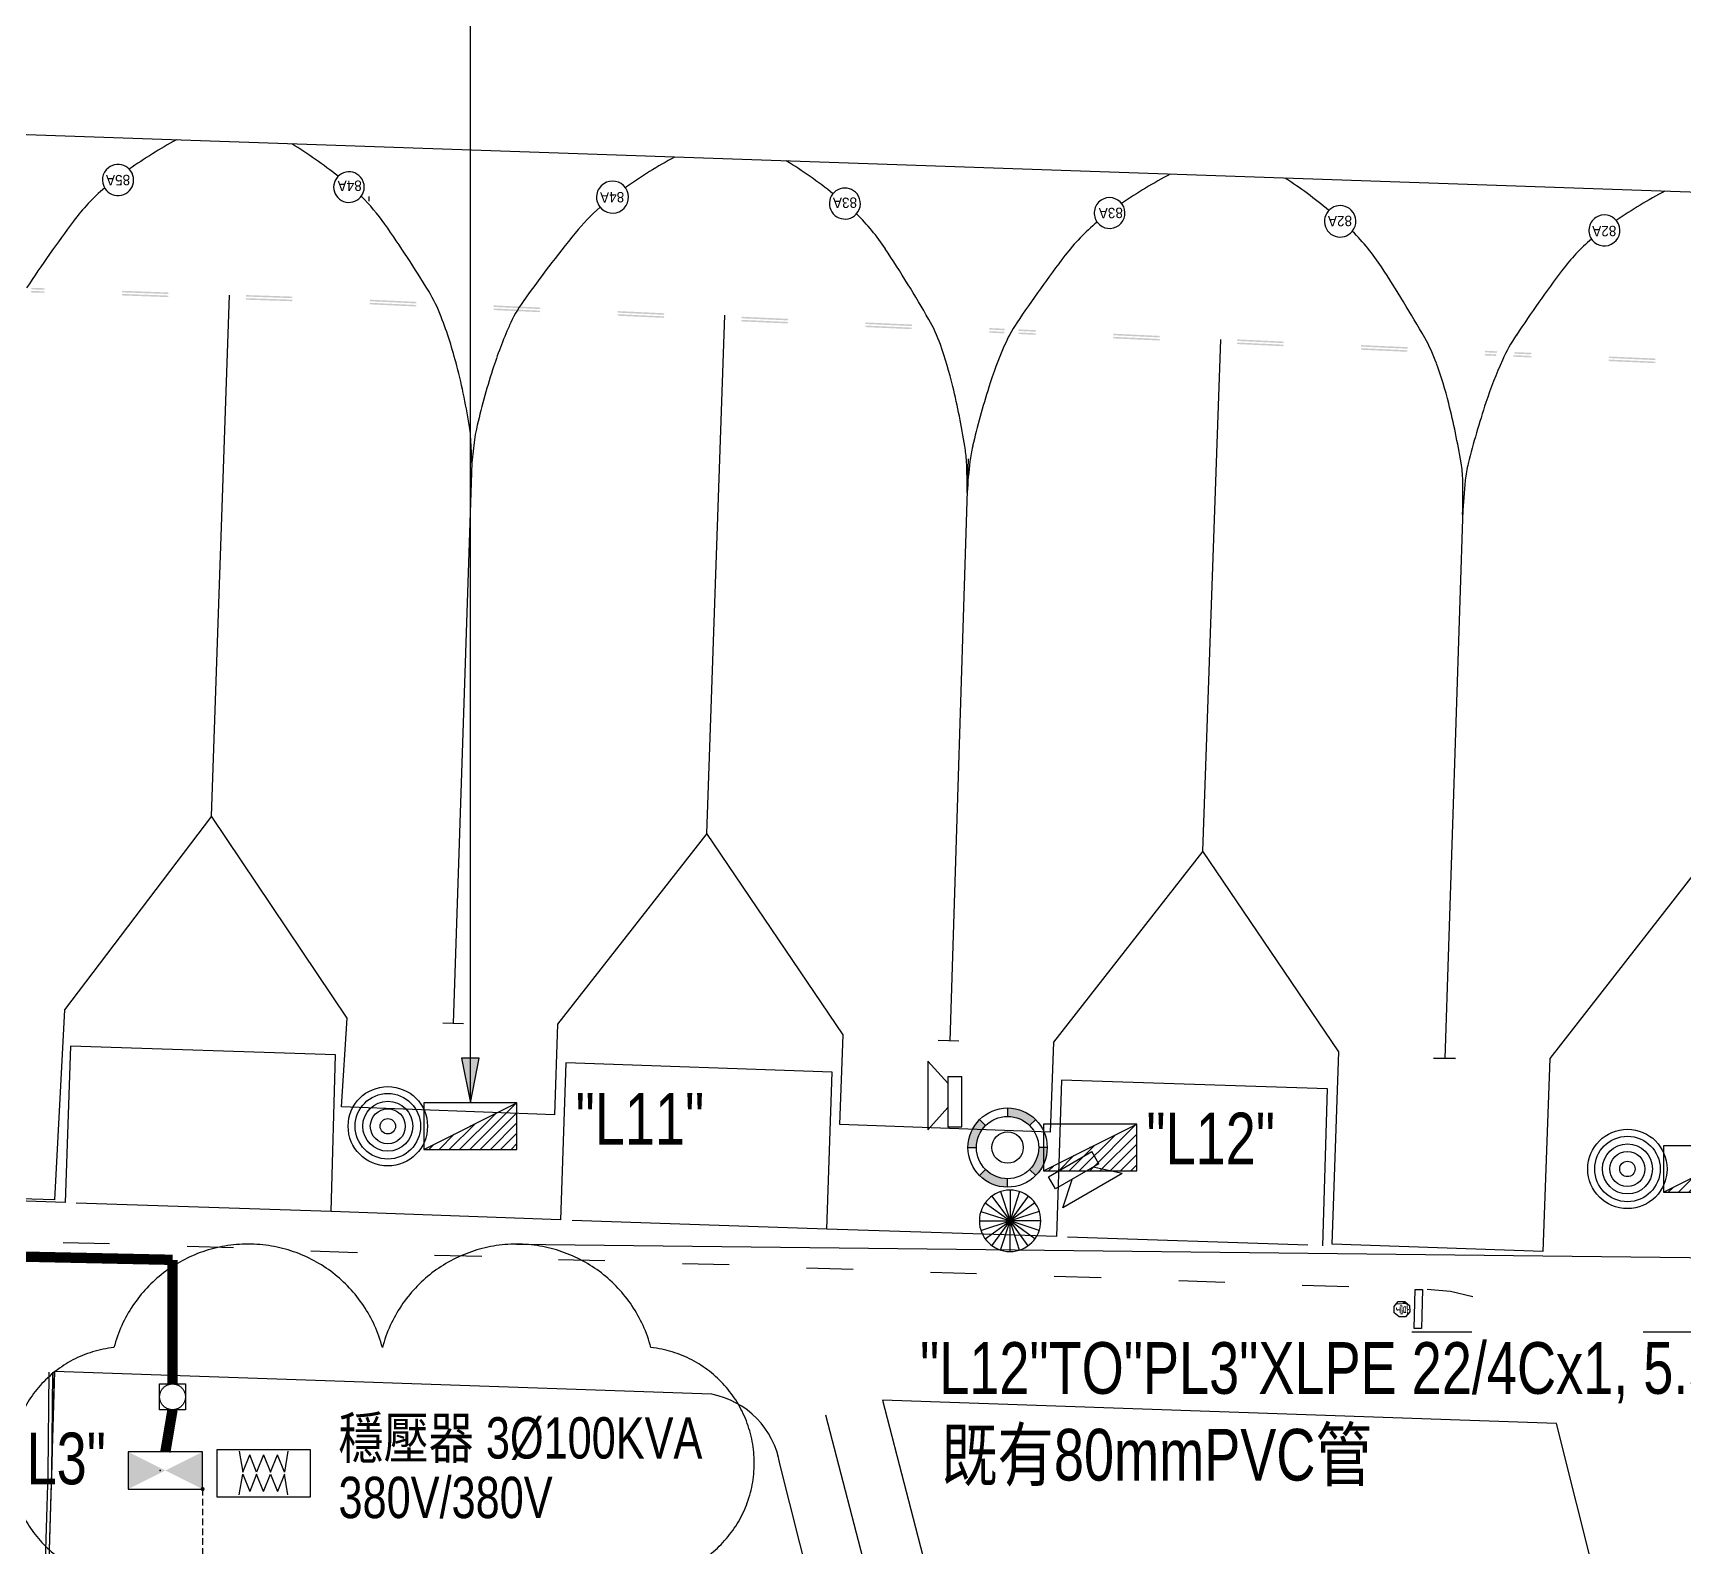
# Model space of a CAD drawing. Extents: x 71210 to 87171, y -11349 to 219.
# Drawn here: x 82214 to 83810, y -4755 to -3291 of the extents above; entities that cross this region are included whole.
import ezdxf

# ---------------------------------------------------------------- set-up
doc = ezdxf.new("R2010")
doc.units = 0
doc.linetypes.add('DASHED', pattern=[0.75, 0.5, -0.25])
doc.linetypes.add('HIDDEN', pattern=[9.525, 6.35, -3.175])
for name, color, linetype in [('L-燈具圖', 7, 'Continuous'), ('建築', 7, 'Continuous'), ('接地線', 3, 'HIDDEN'), ('文字', 6, 'Continuous'), ('既設手孔', 3, 'DASHED'), ('既設管線', 1, 'HIDDEN'), ('電氣設備', 161, 'Continuous')]:
    doc.layers.add(name, color=color, linetype=linetype)
doc.styles.add('AE', font='romans.shx', dxfattribs={"bigfont": 'chineset.shx'})
doc.styles.add('ChinaText', font='')
doc.styles.add('新細明體', font='')
doc.styles.get('ChinaText').set_extended_font_data('新細明體')
doc.styles.get('新細明體').set_extended_font_data('新細明體')

# ---------------------------------------------------------------- blocks, each defined once
blk = doc.blocks.new('GN02D2D')
at = {"color": 0, "linetype": 'ByBlock'}
for p, q in [((-300, 0), (300, 300)), ((-300, 300), (-300, 0)), ((300, 300), (-300, 300)), ((-70, 0), (161, 230)), ((-3, 0), (293, 297)), ((63, 0), (300, 237)), ((300, 0), (300, 300)), ((-136, 0), (28, 164)), ((129, 0), (300, 171)), ((-300, 0), (300, 0)), ((-269, 0), (-237, 31)), ((-202, 0), (-105, 98)), ((195, 0), (300, 105)), ((262, 0), (300, 38))]:
    blk.add_line(p, q, dxfattribs=at)
blk.add_point((0, 150), dxfattribs=at)
at = {"color": 0, "linetype": 'ByBlock', "style": 'AE', "flags": 1}
blk.add_attdef('KENCAD', (0, 0), '', height=1, dxfattribs=at)
blk = doc.blocks.new('GN04D2D')
at = {"color": 0, "linetype": 'ByBlock'}
for p, q in [((-300, 300), (-300, 0)), ((300, 300), (-300, 300)), ((300, 0), (300, 300)), ((-300, 0), (300, 0))]:
    blk.add_line(p, q, dxfattribs=at)
blk.add_point((41, 151), dxfattribs=at)
for points in [[(-300, 0), (-300, 300), (0, 150)], [(300, 0), (300, 300), (0, 150)]]:
    blk.add_solid(points, dxfattribs=at)
at = {"color": 0, "linetype": 'ByBlock', "style": 'AE', "flags": 1}
blk.add_attdef('KENCAD', (0, 0), '', height=1, dxfattribs=at)
blk = doc.blocks.new('L-防水號角喇叭')
at = {"layer": 'L-燈具圖', "color": 6, "ltscale": 1000}
for p, q in [((-19.4, 39.2), (0, 17.9)), ((-19.4, 39.2), (-19.4, -27.1)), ((0, 24.3), (0, -24.3)), ((0, 24.3), (13.6, 24.3)), ((13.6, -24.3), (13.6, 24.3)), ((-19.4, -27.1), (0, -5.7)), ((0, -24.3), (13.6, -24.3))]:
    blk.add_line(p, q, dxfattribs=at)
blk = doc.blocks.new('L-15M環架高桅桿A')
at = {"layer": 'L-燈具圖', "color": 211}
for radius in [3.49, 2.88, 2.2, 1.54, 0.678]:
    blk.add_circle((0, 0), radius, dxfattribs=at)
blk = doc.blocks.new('L-雷雨警示燈')
at = {"layer": 'L-燈具圖', "color": 87, "ltscale": 1000}
for p in [(-24, 17.5), (-17.5, 24), (-9.2, 28.3), (0, 29.7), (9.2, 28.3), (17.5, 24), (24, 17.5), (-28.3, 9.2), (-17.5, -24), (-9.2, -28.3), (28.3, 9.2), (0, -29.7), (9.2, -28.3), (28.3, -9.2), (-29.7, 0), (-28.3, -9.2), (-24, -17.5), (17.5, -24), (24, -17.5), (29.7, 0)]:
    blk.add_line(p, (0, 0), dxfattribs=at)
blk.add_circle((0, 0), 29.7, dxfattribs=at)
blk = doc.blocks.new('GF07D2D')
at = {"color": 0, "linetype": 'ByBlock'}
for p, q in [((-588, 509), (-504, 9)), ((-504, 9), (-338, 424)), ((-171, 9), (-338, 424)), ((-4, 424), (-171, 9)), ((-4, 424), (162, 9)), ((162, 9), (329, 424)), ((496, 9), (329, 424)), ((579, 509), (496, 9)), ((-588, -541), (-504, -41)), ((-504, -41), (-338, -456)), ((-171, -41), (-338, -456)), ((-4, -456), (-171, -41)), ((-4, -456), (162, -41)), ((162, -41), (329, -456)), ((496, -41), (329, -456)), ((579, -541), (496, -41))]:
    blk.add_line(p, q, dxfattribs=at)
at = {"color": 0, "linetype": 'ByBlock', "style": 'AE', "flags": 1}
blk.add_attdef('KENCAD', (0, 0), '', height=1, dxfattribs=at)

msp = doc.modelspace()

# ---------------------------------------------------------------- hatches: boundary and pattern name
at = {"layer": 'L-燈具圖'}
h = msp.add_hatch(color=256, dxfattribs=at)
h.paths.add_polyline_path([(83118.6, -4368.7, -0.198912), (83129.8, -4341.6), (83135.7, -4347.4, 0.198912), (83126.9, -4368.7)])
h.paths.add_polyline_path([(83178.2, -4390, 0.198912), (83187, -4368.7), (83195.3, -4368.7, -0.198912), (83184.1, -4395.8)])
h.paths.add_polyline_path([(83156.9, -4330.4, -0.198912), (83184.1, -4341.6), (83178.2, -4347.4, 0.198912), (83156.9, -4338.6)])
h.paths.add_polyline_path([(83129.8, -4395.8), (83135.7, -4390, 0.198912), (83156.9, -4398.8), (83156.9, -4407.1, -0.198912)])
at = {"layer": '建築', "ltscale": 1000}
h = msp.add_hatch(color=256, dxfattribs=at)
h.paths.add_polyline_path([(82212.2, -3540.2), (82211.9, -3541.7), (82225, -3542.1), (82225.1, -3540.6)])
h.paths.add_polyline_path([(82200.8, -3541.3), (82201, -3539.8), (82180.1, -3539.1), (82180, -3540.6)])
h.paths.add_polyline_path([(82212.6, -3537.2), (82212.4, -3538.7), (82225.1, -3539.1), (82225.2, -3537.6)])
h.paths.add_polyline_path([(82201.2, -3538.3), (82201.4, -3536.8), (82180.2, -3536.1), (82180.1, -3537.6)])
h = msp.add_hatch(color=256, dxfattribs=at)
h.paths.add_polyline_path([(82345.1, -3541.7), (82300.1, -3540.1), (82300.1, -3541.6), (82345, -3543.2)])
h.paths.add_polyline_path([(82345, -3544.7), (82300, -3543.1), (82300, -3544.6), (82344.9, -3546.2)])
h = msp.add_hatch(color=256, dxfattribs=at)
h.paths.add_polyline_path([(82465, -3545.7), (82420.1, -3544.2), (82420, -3545.7), (82465, -3547.2)])
h.paths.add_polyline_path([(82464.9, -3548.7), (82420, -3547.2), (82419.9, -3548.7), (82464.9, -3550.2)])
h = msp.add_hatch(color=256, dxfattribs=at)
h.paths.add_polyline_path([(82584.9, -3550.8), (82540, -3548.7), (82539.9, -3550.2), (82584.9, -3552.3)])
h.paths.add_polyline_path([(82539.8, -3551.7), (82539.8, -3553.2), (82584.7, -3555.3), (82584.8, -3553.8)])
h = msp.add_hatch(color=256, dxfattribs=at)
h.paths.add_polyline_path([(82704.8, -3556.3), (82659.8, -3554.2), (82659.8, -3555.7), (82704.7, -3557.8)])
h.paths.add_polyline_path([(82659.7, -3557.2), (82659.6, -3558.7), (82704.6, -3560.8), (82704.7, -3559.3)])
h = msp.add_hatch(color=256, dxfattribs=at)
h.paths.add_polyline_path([(82824.7, -3561.8), (82779.7, -3559.7), (82779.6, -3561.2), (82824.6, -3563.3)])
h.paths.add_polyline_path([(82779.6, -3562.7), (82779.5, -3564.2), (82824.5, -3566.3), (82824.5, -3564.8)])
h = msp.add_hatch(color=256, dxfattribs=at)
h.paths.add_polyline_path([(82944.5, -3567.2), (82899.6, -3565.2), (82899.5, -3566.7), (82944.5, -3568.7)])
h.paths.add_polyline_path([(82899.5, -3568.2), (82899.4, -3569.7), (82944.3, -3571.7), (82944.4, -3570.2)])
h = msp.add_hatch(color=256, dxfattribs=at)
h.paths.add_polyline_path([(83064.4, -3572.7), (83019.5, -3570.7), (83019.4, -3572.2), (83064.3, -3574.2)])
h.paths.add_polyline_path([(83019.3, -3573.7), (83019.3, -3575.2), (83064.2, -3577.2), (83064.3, -3575.7)])
h = msp.add_hatch(color=256, dxfattribs=at)
h.paths.add_polyline_path([(83167.6, -3580.4), (83167.5, -3581.9), (83184.1, -3582.7), (83184.2, -3581.2)])
h.paths.add_polyline_path([(83153.6, -3581.3), (83153.7, -3579.8), (83139.2, -3579.1), (83139.1, -3580.6)])
h.paths.add_polyline_path([(83167.8, -3577.4), (83167.7, -3578.9), (83184.2, -3579.7), (83184.3, -3578.2)])
h.paths.add_polyline_path([(83153.9, -3578.3), (83154, -3576.8), (83139.3, -3576.1), (83139.3, -3577.6)])
h = msp.add_hatch(color=256, dxfattribs=at)
h.paths.add_polyline_path([(83304.2, -3583.7), (83259.2, -3581.6), (83259.1, -3583.1), (83304.1, -3585.2)])
h.paths.add_polyline_path([(83259.1, -3584.6), (83259, -3586.1), (83304, -3588.2), (83304, -3586.7)])
h = msp.add_hatch(color=256, dxfattribs=at)
h.paths.add_polyline_path([(83424, -3589.2), (83379.1, -3587.1), (83379, -3588.6), (83424, -3590.7)])
h.paths.add_polyline_path([(83379, -3590.1), (83378.9, -3591.6), (83423.8, -3593.7), (83423.9, -3592.2)])
h = msp.add_hatch(color=256, dxfattribs=at)
h.paths.add_polyline_path([(83543.9, -3594.6), (83499, -3592.6), (83498.9, -3594.1), (83543.8, -3596.1)])
h.paths.add_polyline_path([(83498.8, -3595.6), (83498.8, -3597.1), (83543.7, -3599.1), (83543.8, -3597.6)])
h = msp.add_hatch(color=256, dxfattribs=at)
h.paths.add_polyline_path([(83646.6, -3602.3), (83646, -3603.8), (83663.6, -3604.6), (83663.7, -3603.1)])
h.paths.add_polyline_path([(83629.3, -3603.1), (83629.8, -3601.6), (83618.7, -3601.1), (83618.6, -3602.6)])
h.paths.add_polyline_path([(83647.6, -3599.4), (83647.1, -3600.9), (83663.7, -3601.6), (83663.8, -3600.1)])
h.paths.add_polyline_path([(83630.3, -3600.1), (83630.9, -3598.6), (83618.8, -3598.1), (83618.8, -3599.6)])
h = msp.add_hatch(color=256, dxfattribs=at)
h.paths.add_polyline_path([(83783.7, -3605.6), (83738.7, -3603.6), (83738.6, -3605.1), (83783.6, -3607.1)])
h.paths.add_polyline_path([(83738.6, -3606.6), (83738.5, -3608.1), (83783.5, -3610.1), (83783.5, -3608.6)])
at = {"layer": '文字'}
h = msp.add_hatch(color=256, dxfattribs=at)
h.dxf.hatch_style = 1
h.paths.add_polyline_path([(82645.6, -4282.2), (82637.2, -4282.2), (82637.2, -4325.6)])
h.paths.add_polyline_path([(82637.2, -4282.2), (82628.7, -4282.2), (82637.2, -4325.6)])

# ---------------------------------------------------------------- linework, layer by layer
at = {"linetype": 'ByBlock'}
for p, q in [((82391.8, -4661.1, 11.4), (82391.8, -4706.4, 11.4)), ((82482.5, -4661.1, 11.4), (82391.8, -4661.1, 11.4)), ((82482.5, -4706.4, 11.4), (82482.5, -4661.1, 11.4)), ((82391.8, -4706.4, 11.4), (82482.5, -4706.4, 11.4))]:
    msp.add_line(p, q, dxfattribs=at)
at = {"layer": 'L-燈具圖'}
for p, q in [((83129.8, -4341.6, -3.9), (83135.7, -4347.4, -3.9)), ((83156.9, -4330.4, -3.9), (83156.9, -4338.6, -3.9)), ((83184.1, -4341.6, -3.9), (83178.2, -4347.4, -3.9)), ((83118.6, -4368.7, -3.9), (83126.9, -4368.7, -3.9)), ((83195.3, -4368.7, -3.9), (83187, -4368.7, -3.9)), ((83129.8, -4395.8, -3.9), (83135.7, -4390, -3.9)), ((83156.9, -4407.1, -3.9), (83156.9, -4398.8, -3.9)), ((83184.1, -4395.8, -3.9), (83178.2, -4390, -3.9))]:
    msp.add_line(p, q, dxfattribs=at)
at = {"layer": 'L-燈具圖', "const_width": 1.94, "elevation": -3.9}
msp.add_lwpolyline([(82377.2, -4699, -1), (82379.1, -4699, -1)], format="xyb", close=True, dxfattribs=at)
at = {"layer": 'L-燈具圖'}
for radius in [38.3, 30.1, 15.2]:
    msp.add_circle((83156.9, -4368.7, -3.9), radius, dxfattribs=at)
at = {"layer": '建築', "ltscale": 1000}
for p, q in [((84367.8, -3463.7, -12.7), (79720.3, -3303.5, -12.7)), ((82538.8, -3448.8, -12.7), (82538.9, -3453.3, -12.7)), ((82386.6, -4048.3, -12.7), (82404, -3544.4, -12.7)), ((82866.1, -4065.1, -12.7), (82883.3, -3563.6, -12.7)), ((83345.7, -4081.9, -12.7), (83363.1, -3587.1, -12.7)), ((83118.9, -3702.6, -10002.7), (83101, -4265.6, -10002.7)), ((82638.5, -3706.3, -12.7), (82620.4, -4248.7, -12.7)), ((83597.7, -3741, -12.7), (83579.8, -4282.5, -12.7)), ((82386.6, -4048.3, -10002.7), (82244.6, -4235.4, -10002.7)), ((82518, -4243.7, -10002.7), (82386.6, -4048.3, -10002.7)), ((82866.1, -4065.1, -10002.7), (82721.6, -4249.4, -10002.7)), ((82997.7, -4259.8, -10002.7), (82866.1, -4065.1, -10002.7)), ((83345.7, -4081.9, -10002.7), (83201.3, -4266.7, -10002.7)), ((83477.3, -4276.2, -10002.7), (83345.7, -4081.9, -10002.7)), ((83825.8, -4097.8, -10002.7), (83681.4, -4282.6, -10002.7)), ((82244.6, -4235.4, -10002.7), (82234.7, -4419.4, -10002.7)), ((82512.5, -4329.2, -10002.7), (82518, -4243.7, -10002.7)), ((82630.4, -4248.9, -10002.7), (82610.4, -4248.4, -10002.7)), ((82721.6, -4249.4, -10002.7), (82718.6, -4337.2, -10002.7)), ((82994.6, -4346.3, -10002.7), (82997.7, -4259.8, -10002.7)), ((82250.2, -4270.6, -12.7), (82245, -4421.8, -12.7)), ((82506.8, -4278.9, -12.7), (82250.2, -4270.6, -12.7)), ((83109.8, -4265.8, -12.7), (83089.7, -4265.3, -12.7)), ((83201.3, -4266.7, -10002.7), (83198.2, -4353.8, -10002.7)), ((83470.9, -4462.2, -10002.7), (83477.3, -4276.2, -10002.7)), ((82502.5, -4430.7, -12.7), (82506.8, -4278.9, -12.7)), ((82729.6, -4286.8, -12.7), (82724.3, -4438.5, -12.7)), ((82987.2, -4295.8, -12.7), (82729.6, -4286.8, -12.7)), ((83590.4, -4282.5, -10002.7), (83569, -4282.6, -10002.7)), ((83589.9, -4282.8, -10002.7), (83569.8, -4282.3, -10002.7)), ((83681.4, -4282.6, -10002.7), (83674.9, -4469.1, -10002.7)), ((82982, -4447.5, -12.7), (82987.2, -4295.8, -12.7)), ((83209.1, -4303.6, -12.7), (83204.2, -4454.7, -12.7)), ((83466.4, -4312, -12.7), (83209.1, -4303.6, -12.7)), ((83461.9, -4463.7, -12.7), (83466.4, -4312, -12.7)), ((82718.6, -4337.2, -10002.7), (82512.5, -4329.2, -10002.7)), ((83198.2, -4353.8, -10002.7), (82994.6, -4346.3, -10002.7)), ((82245, -4421.8, -12.7), (82022.4, -4414.6, -12.7)), ((82234.7, -4419.4, -10002.7), (82031.8, -4412.9, -10002.7)), ((82502.5, -4430.7, -12.7), (82255.7, -4422.4, -12.7)), ((82502.5, -4430.7, -12.7), (82255.7, -4422.4, -12.7)), ((82724.3, -4438.5, -12.7), (82502.5, -4430.7, -12.7)), ((82982, -4447.5, -12.7), (82735.5, -4439.3, -12.7)), ((82982, -4447.5, -12.7), (82735.5, -4439.3, -12.7)), ((83204.2, -4454.7, -12.7), (82982, -4447.5, -12.7)), ((82243.3, -4460.4, -12.7), (82288.1, -4461.6, -12.7)), ((82243.3, -4460.4, -12.7), (82288.1, -4461.6, -12.7)), ((82243.3, -4460.4, -12.7), (82288.1, -4461.6, -12.7)), ((82363.3, -4464.1, -12.7), (82408.1, -4465.5, -12.7)), ((82363.3, -4464.1, -12.7), (82408.1, -4465.5, -12.7)), ((82482.8, -4468.5, -12.7), (82528, -4470.1, -12.7)), ((82482.8, -4468.5, -12.7), (82528, -4470.1, -12.7)), ((83447.3, -4463.1, -12.7), (83215, -4455.3, -12.7)), ((83674.9, -4469.1, -10002.7), (83470.9, -4462.2, -10002.7)), ((82602.4, -4472.7, -12.7), (82648.1, -4473.8, -12.7)), ((82602.4, -4472.7, -12.7), (82648.1, -4473.8, -12.7)), ((82722.3, -4477, -12.7), (82767.3, -4478.1, -12.7)), ((82722.3, -4477, -12.7), (82767.3, -4478.1, -12.7)), ((82842.3, -4480.7, -12.7), (82887.6, -4481.9, -12.7)), ((82842.3, -4480.7, -12.7), (82887.6, -4481.9, -12.7)), ((82962.5, -4484.9, -12.7), (83007.5, -4486.3, -12.7)), ((82962.5, -4484.9, -12.7), (83007.5, -4486.3, -12.7)), ((83082.2, -4489.2, -12.7), (83126.9, -4490.6, -12.7)), ((83082.2, -4489.2, -12.7), (83126.9, -4490.6, -12.7)), ((83201.9, -4493.1, -12.7), (83247.5, -4494.5, -12.7)), ((83201.9, -4493.1, -12.7), (83247.5, -4494.5, -12.7)), ((83322.5, -4497.4, -12.7), (83367.1, -4498.9, -12.7)), ((83322.5, -4497.4, -12.7), (83367.1, -4498.9, -12.7)), ((83441.8, -4501.7, -12.7), (83487.2, -4503.2, -12.7)), ((83441.8, -4501.7, -12.7), (83487.2, -4503.2, -12.7)), ((83530.8, -4522.4, -10002.7), (83534.8, -4517.6, -10002.7)), ((83530.8, -4522.4, -10002.7), (83534.8, -4517.6, -10002.7)), ((83534.8, -4517.6, -10002.7), (83541.1, -4517.5, -10002.7)), ((83534.8, -4517.6, -10002.7), (83541.1, -4517.5, -10002.7)), ((83541.1, -4517.5, -10002.7), (83545.8, -4521.6, -10002.7)), ((83541.1, -4517.5, -10002.7), (83545.8, -4521.6, -10002.7)), ((83550.4, -4543.6, -12.7), (83551.3, -4505.9, -12.7)), ((83550.4, -4543.6, -12.7), (83551.3, -4505.9, -12.7)), ((83551.3, -4505.9, -12.7), (83558.3, -4506.1, -12.7)), ((83551.3, -4505.9, -12.7), (83558.3, -4506.1, -12.7)), ((83558.3, -4506.1, -12.7), (83557.4, -4543.8, -12.7)), ((83558.3, -4506.1, -12.7), (83557.4, -4543.8, -12.7)), ((83585.3, -4507.9, -12.7), (83562.9, -4506.1, -12.7)), ((83607, -4513, -12.7), (83585.3, -4507.9, -12.7)), ((83531, -4528.4, -10002.7), (83530.8, -4522.4, -10002.7)), ((83531, -4528.4, -10002.7), (83530.8, -4522.4, -10002.7)), ((83535.8, -4532.4, -10002.7), (83531, -4528.4, -10002.7)), ((83535.8, -4532.4, -10002.7), (83531, -4528.4, -10002.7)), ((83542, -4532.4, -10002.7), (83535.8, -4532.4, -10002.7)), ((83542, -4532.4, -10002.7), (83535.8, -4532.4, -10002.7)), ((83546, -4527.6, -10002.7), (83542, -4532.4, -10002.7)), ((83546, -4527.6, -10002.7), (83542, -4532.4, -10002.7)), ((83545.8, -4521.6, -10002.7), (83546, -4527.6, -10002.7)), ((83545.8, -4521.6, -10002.7), (83546, -4527.6, -10002.7)), ((83557.4, -4543.8, -12.7), (83550.4, -4543.6, -12.7)), ((83557.4, -4543.8, -12.7), (83550.4, -4543.6, -12.7)), ((82234.8, -4585.2, -12.7), (82227.6, -4826.4, -12.7)), ((82229.4, -4585.9, -12.7), (82228.5, -4684, -12.7)), ((82232.9, -4586, -12.7), (82232, -4684, -12.7)), ((82232.2, -4686.8, -12.7), (82234.8, -4585.2, -12.7)), ((82870.6, -4607.3, -12.7), (82234.8, -4585.2, -12.7)), ((83687.9, -4635.7, -12.7), (83035.8, -4613.1, -12.7)), ((83035.8, -4613.1, -12.7), (83149.4, -5050.9, -12.7)), ((82980.9, -4627.2, -12.7), (83092.3, -5056.5, -12.7)), ((83740.6, -4844.8, -12.7), (83687.9, -4635.7, -12.7)), ((83038.5, -5079.8, -12.7), (82936.6, -4674.7, -12.7)), ((82228.5, -4684, -12.7), (82222.4, -4884.8, -12.7)), ((82232, -4684, -12.7), (82225.9, -4884.9, -12.7))]:
    msp.add_line(p, q, dxfattribs=at)
for centre, radius, start, end in [((82563.1, -3783.7, -12.7), 442.7, 118.375, 125.3217), ((82239, -3768.3, -12.7), 433.5, 51.4282, 58.6683), ((83056.2, -3819.6, -12.7), 465, 118.4494, 125.3501), ((82715, -3787.3, -12.7), 436.9, 51.3311, 58.5694), ((82296.3, -3432.9, -12.7), 15.1, 128.4165, 213.9944), ((82296.3, -3432.9, -12.7), 15.1, 213.9944, 128.4165), ((82519.7, -3439.8, -12.7), 14.8, 41.0921, 319.0881), ((82519.7, -3439.8, -12.7), 14.8, 319.0881, 41.0921), ((83516, -3814.5, -12.7), 436.6, 117.5132, 124.7307), ((83175.4, -3815.5, -12.7), 458.5, 50.3807, 56.9669), ((82409, -3588.8, -12.7), 194.3, 130.2905, 143.2793), ((82774.7, -3449.5, -12.7), 15.5, 123.5111, 216.6988), ((82774.7, -3449.5, -12.7), 15.5, 216.6988, 123.5111), ((82999.5, -3455.7, -12.7), 15, 38.1749, 317.3745), ((82999.5, -3455.7, -12.7), 15, 317.3745, 38.1749), ((83987.3, -3820, -12.7), 423.5, 117.3398, 124.7674), ((82395.5, -3587, -12.7), 194, 35.0113, 45.4586), ((82899.4, -3615.1, -12.7), 207.3, 131.2685, 140.8559), ((83255.6, -3464.9, -12.7), 14.9, 123.7002, 218.5044), ((83255.6, -3464.9, -12.7), 14.9, 218.5044, 123.7002), ((83478.7, -3472.9, -12.7), 15.2, 45.558, 319.7492), ((83478.7, -3472.9, -12.7), 15.2, 319.7492, 45.558), ((83337.8, -4281.7, -12.7), 1353.1, 143.2793, 146.6246), ((81554, -4176.5, -12.7), 1221.5, 31.3733, 35.0113), ((82872.5, -3609.1, -12.7), 199.1, 33.4339, 46.0579), ((83371.8, -3627.4, -12.7), 200.3, 129.8241, 142.7097), ((83734.3, -3481.7, -12.7), 15, 124.1423, 219.7861), ((83734.3, -3481.7, -12.7), 15, 219.7861, 124.1423), ((83736.9, -4296.8, -12.7), 1287.2, 140.8559, 144.5649), ((83347.1, -3628.5, -12.7), 204.6, 33.0453, 45.5268), ((83843.4, -3633.1, -12.7), 187.7, 130.3432, 143.0314), ((81938.3, -4225.9, -12.7), 1318.4, 29.9355, 33.4339), ((84269.2, -4310.8, -12.7), 1328.4, 142.7097, 146.1568), ((82348, -4278.4, -12.7), 1396.5, 29.7476, 33.0453), ((84741.7, -4309.3, -12.7), 1312, 143.0314, 146.3788), ((82466.6, -3620, -12.7), 152.6, 21.0671, 31.3733), ((82797.5, -3628.3, -12.7), 134.2, 144.5649, 156.0686), ((82215.2, -3716.9, -12.7), 421.9, 14.2878, 21.0671), ((83056.2, -3743.1, -12.7), 417.2, 156.0686, 162.3311), ((82956.5, -3639.5, -12.7), 143.5, 19.3176, 29.9355), ((83283.7, -3650, -12.7), 141.8, 146.1568, 156.7222), ((83421.2, -3665.1, -12.7), 160.4, 20.0079, 29.7476), ((83793.2, -3678.6, -12.7), 173, 146.3788, 155.6059), ((82698.8, -3729.9, -12.7), 416.6, 13.5064, 19.3176), ((83531.4, -3756.5, -12.7), 411.5, 156.7222, 162.5673), ((84014.8, -3779.1, -12.7), 416.3, 155.6059, 161.6624), ((81992.3, -3773.6, -12.7), 652, 8.8355, 14.2878), ((83335.7, -3832.1, -12.7), 710.6, 162.3311, 167.1286), ((83218.3, -3739, -12.7), 376.3, 13.8353, 20.0079), ((82313, -3822.6, -12.7), 813.4, 9.3482, 13.5064), ((83922.9, -3879.5, -12.7), 821.9, 162.5673, 166.7021), ((82814.8, -3838.3, -12.7), 791.9, 9.5811, 13.8353), ((84389.4, -3903.3, -12.7), 810.9, 161.6624, 166.0007), ((82530.1, -3690, -12.7), 107.7, 3.3771, 8.8355), ((82114.3, -3714.6, -12.7), 524.2, 0.9036, 3.3771), ((83190.2, -3760.9, -12.7), 554.4, 172.0379, 174.3431), ((82762.2, -3701.1, -12.7), 122.3, 167.1286, 172.0379), ((82985.6, -3711.8, -12.7), 131.7, 2.8432, 9.3482), ((83252, -3720.9, -12.7), 132.4, 166.7021, 173.2114), ((82594.6, -3731.2, -12.7), 523.2, 359.5803, 2.8432), ((83641.6, -3767.3, -12.7), 524.8, 173.2114, 176.4801), ((83472.7, -3727.3, -12.7), 124.7, 1.7503, 9.5811), ((83720.8, -3736.6, -12.7), 121.9, 166.0007, 173.7833), ((84087, -3776.5, -12.7), 490.2, 173.7833, 177.6621), ((83129.7, -3737.8, -12.7), 467.8, 357.7096, 1.7503), ((82855.3, -4688.3, -12.7), 82.4, 9.47, 79.2781)]:
    msp.add_arc(centre, radius, start, end, dxfattribs=at)
at = {"layer": '接地線'}
msp.add_line((82378.1, -4699, -3.9), (82378.1, -4794.9, -3.9), dxfattribs=at)
at = {"layer": '文字'}
msp.add_line((82637.2, -4325.6, -3.9), (82637.2, -2518.2, -3.9), dxfattribs=at)
at = {"layer": '文字', "elevation": -3.9}
msp.add_lwpolyline([(82628.7, -4282.2), (82637.2, -4325.6), (82645.6, -4282.2)], close=True, dxfattribs=at)
at = {"layer": '既設手孔', "ltscale": 1000, "elevation": -3.9}
msp.add_lwpolyline([(82336.5, -4597.3), (82361.5, -4597.3), (82361.5, -4622.3), (82336.5, -4622.3)], close=True, dxfattribs=at)
at = {"layer": '既設手孔', "ltscale": 1000}
msp.add_circle((82349, -4609.8, -3.9), 12.5, dxfattribs=at)
at = {"layer": '既設管線', "ltscale": 1000}
msp.add_line((82681.9, -4462.1), (86300.5, -4502.9, 7.8), dxfattribs=at)
at = {"layer": '既設管線', "ltscale": 2, "const_width": 10, "elevation": -3.9}
for points in [[(79712.1, -4561.1), (79712.1, -4421.1), (82349, -4477.3)], [(82349, -4597.3), (82349, -4477.3)], [(82349, -4622.3), (82342.1, -4663)]]:
    msp.add_lwpolyline(points, dxfattribs=at)
at = {"layer": '既設管線', "ltscale": 1000}
msp.add_lwpolyline([(82292.3, -4562.1, 0.895041), (82292.3, -4785.6, 0.895041), (82292.3, -5009, 0.769965), (82552.1, -5009, 0.769965), (82811.8, -5009, 0.895041), (82811.8, -4785.6, 0.895041), (82811.8, -4562.1, 0.769965), (82552.1, -4562.1, 0.769965), (82292.3, -4562.1, 0.769965)], format="xyb", dxfattribs=at)

# ---------------------------------------------------------------- block references
at = {"layer": 'L-燈具圖', "ltscale": 1000}
msp.add_blockref('L-防水號角喇叭', (83099.2, -4324.4, 68.2), dxfattribs=at)
at = {"layer": 'L-燈具圖', "xscale": 11, "yscale": 11, "zscale": 11}
for p in [(82557.3, -4348.1, -3.9), (83756.6, -4389.4, -3.9)]:
    msp.add_blockref('L-15M環架高桅桿A', p, dxfattribs=at)
at = {"layer": 'L-燈具圖', "ltscale": 1000, "xscale": -1}
for name, p, rotation in [('L-防水號角喇叭', (83224.2, -4396.6, 9.4), 300.0000000000103), ('L-雷雨警示燈', (83159.3, -4439.6, 9.4), 180)]:
    msp.add_blockref(name, p, dxfattribs=dict(at, rotation=rotation))
at = {"layer": '電氣設備', "ltscale": 1000, "xscale": 0.1500000000014552, "yscale": 0.1500000000014552}
for p in [(82637.2, -4370.6, -3.9), (83236.8, -4391.2, -3.9), (83836.4, -4411.9, -3.9)]:
    msp.add_blockref('GN02D2D', p, dxfattribs=at)
at = {"layer": '電氣設備', "ltscale": 1000, "xscale": 0.1199999999953434, "yscale": 0.1199999999953434, "rotation": 180}
msp.add_blockref('GN04D2D', (82342.1, -4663, -3.9), dxfattribs=at)
at = {"layer": '電氣設備', "ltscale": 1000, "xscale": 0.04032, "yscale": 0.04032, "zscale": 0.4032}
msp.add_blockref('GF07D2D', (82437.3, -4682.9), dxfattribs=at)

# ---------------------------------------------------------------- texts
at = {"layer": '建築', "ltscale": 1000, "style": 'ChinaText'}
for s, rotation, p in [('85A', 180.8807, (82307.9, -3427.9, -12.7)), ('84A', 180.8807, (82532, -3433.4, -12.7)), ('84A', 180.8807, (82785.9, -3444.5, -12.7)), ('83A', 180.8807, (83011.2, -3449.8, -12.7)), ('83A', 180.8807, (83268.4, -3459.7, -12.7)), ('82A', 180.8807, (83490.1, -3467.5, -12.7)), ('82A', 180.8807, (83745.8, -3477.2, -12.7)), ('停', 271.6377, (83533.6, -4517.2, -10002.7)), ('停', 271.6377, (83533.6, -4517.2, -10002.7))]:
    msp.add_text(s, height=10, rotation=rotation, dxfattribs=at).set_placement(p)
at = {"layer": '文字', "style": '新細明體', "width": 0.8}
for s, height, p in [('"L11"', 50, (82739, -4366, -28.6)), ('"L12"', 50, (83291.2, -4385, 9974.1)), ('"L12"TO"PL3"XLPE %%O22%%O/4Cx1, %%O5.5%%O(G)', 50, (83072.2, -4606.9, -9.8)), ('穩壓器 3%%C100KVA', 40, (82509.6, -4669.5, -9.4)), ('新設"PL3"', 50, (82045.2, -4694.4, -5.9)), ('既有80mmPVC管', 50, (83092.6, -4690.8, -5.9)), ('380V/380V', 40, (82509.6, -4727.1, -9.4))]:
    msp.add_text(s, height=height, dxfattribs=at).set_placement(p)

doc.saveas('drawing.dxf')
